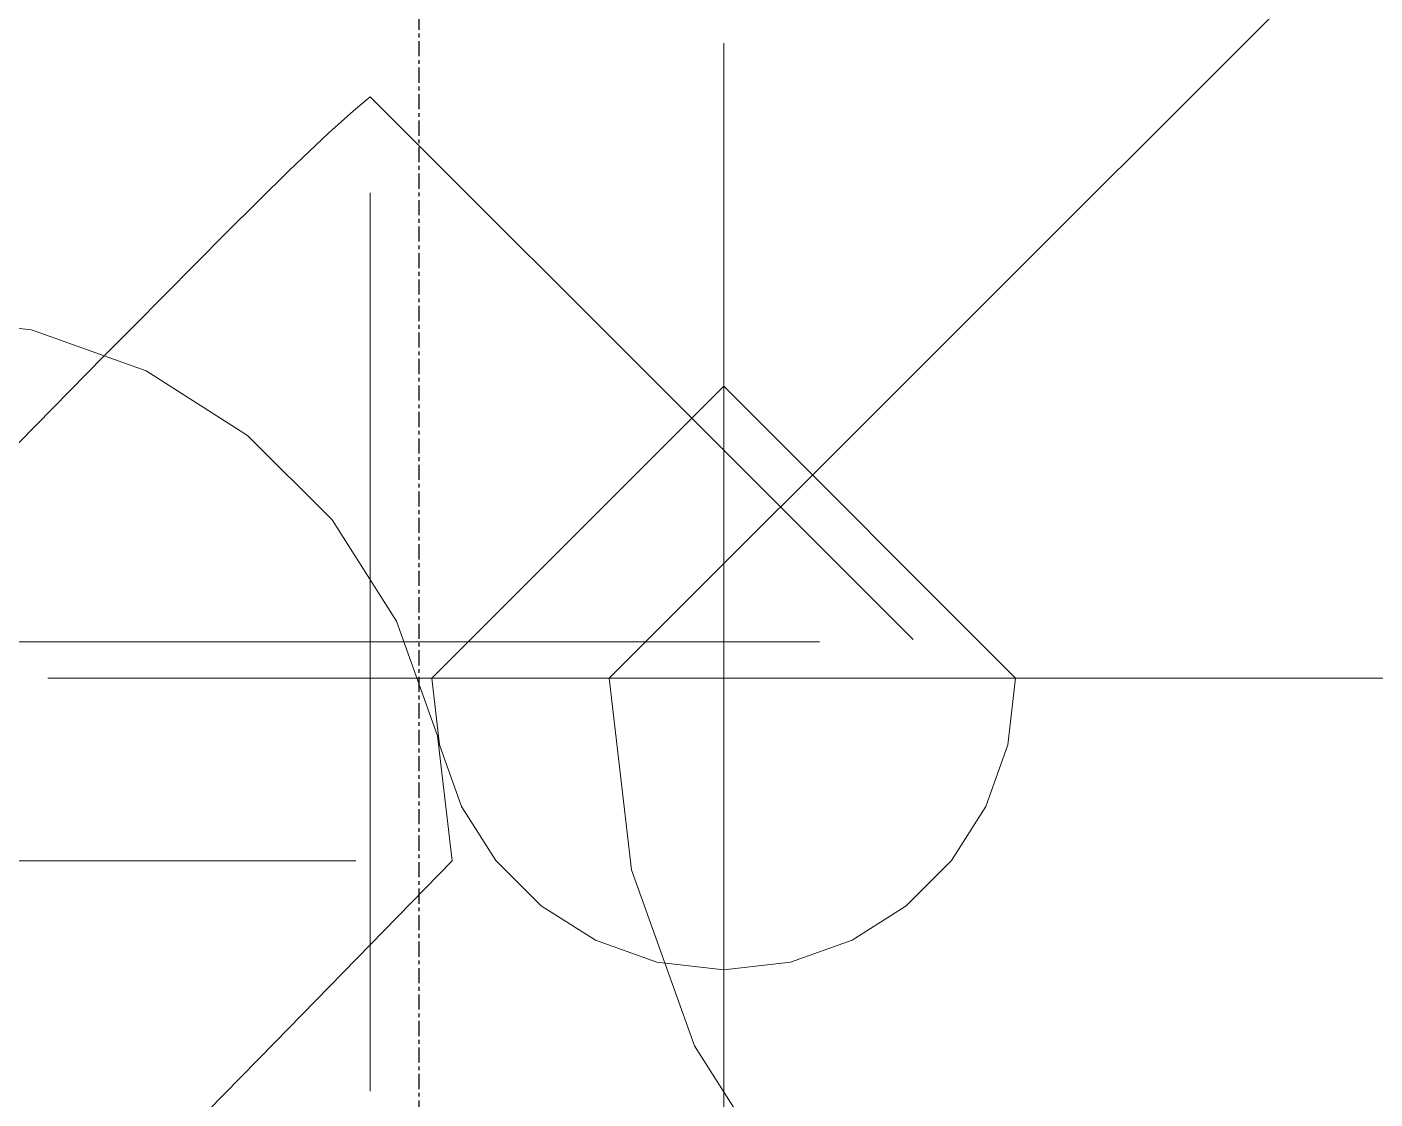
# Model space of a CAD drawing. Header units: inches. Extents: x 9391 to 11530, y 1186 to 2858.
# Drawn here: x 11016.89 to 11061.41, y 2625.32 to 2660.74 of the extents above; entities that cross this region are included whole.
import ezdxf

# ---------------------------------------------------------------- set-up
doc = ezdxf.new("R2010")
doc.units = ezdxf.units.IN
doc.header["$MEASUREMENT"] = 0
doc.linetypes.add('Grid Line 1_2_', pattern=[0.875, 0.5, -0.125, 0.125, -0.125])
for name, color, linetype, lineweight in [('A-DETL-GENF-1', 254, 'Continuous', 9), ('A-DETL-GENF-2', 253, 'Continuous', 9), ('A-DETL-GENF-3', 9, 'Continuous', 9), ('S-GRID-1', 1, 'Grid Line 1_2_', 30)]:
    doc.layers.add(name, color=color, linetype=linetype, lineweight=lineweight)

# ---------------------------------------------------------------- blocks, each defined once
blk = doc.blocks.new('daphne 26070 - daphne 26070-1542756-FLOOR PLAN - ROOF')
at = {"layer": 'A-DETL-GENF-1'}
for p, q in [((0, 14.701), (0, 13.834)), ((0, 14.386), (0, 13.362)), ((0, 13.834), (0, 14.071)), ((0, 13.598), (0, 14.071)), ((0, 13.047), (0, 13.834)), ((0, 13.834), (0, 13.441)), ((0, 12.81), (0, 13.598)), ((0, 13.598), (0, 13.441)), ((0, 12.782), (0, 13.598)), ((0, 13.441), (0, 12.338)), ((0, 13.441), (0, 12.889)), ((0, 13.362), (0, 12.81)), ((0, 12.81), (0, 13.047)), ((0, 12.18), (0, 13.047)), ((0, 13.047), (0, 12.782)), ((0, 12.889), (0, 12.574)), ((0, 12.416), (0, 12.81)), ((0, 12.574), (0, 11.865)), ((0, 12.101), (0, 12.495)), ((0, 12.495), (0, 11.629)), ((0, 11.471), (0, 12.416)), ((0, 12.338), (0, 12.18)), ((0, 11.865), (0, 12.18)), ((0, 12.18), (0, 12.023)), ((0, 12.023), (0, 12.18)), ((0, 12.18), (0, 12.101)), ((0, 10.683), (0, 11.707)), ((0, 11.707), (0, 11.471)), ((0, 11.629), (0, 11.392)), ((0, 11.392), (0, 11.077)), ((0, 11.077), (0, 10.999)), ((0, 10.999), (0, 10.053)), ((0, 10.526), (0, 10.683)), ((0, 10.211), (0, 10.526)), ((0, 10.132), (0, 10.211)), ((0, 9.581), (0, 10.132)), ((0, 10.053), (0, 9.344)), ((-4.238, 8.661), (-2.209, 9.387)), ((-2.209, 9.387), (0, 9.642)), ((0, 9.642), (2.209, 9.387)), ((0, 9.502), (0, 9.581)), ((0, 8.478), (0, 9.502)), ((2.209, 9.387), (4.238, 8.661)), ((0, 9.344), (0, 9.029)), ((0, 9.029), (0, 8.241)), ((-6.029, 7.522), (-4.238, 8.661)), ((0, 7.375), (0, 8.714)), ((0, 8.714), (0, 8.478)), ((4.238, 8.661), (6.029, 7.522)), ((0, 8.241), (0, 7.532)), ((-7.522, 6.029), (-6.029, 7.522)), ((0, 7.532), (0, 6.981)), ((0, 7.139), (0, 7.375)), ((0, 5.248), (0, 7.139)), ((6.029, 7.522), (7.522, 6.029)), ((0, 6.981), (0, 6.036)), ((0, 5.721), (0, 6.351)), ((0, 6.351), (0, 6.106)), ((-8.661, 4.238), (-7.522, 6.029)), ((0, 6.106), (0, 5.458)), ((0, 6.036), (0, 5.721)), ((7.522, 6.029), (8.661, 4.238)), ((0, 5.458), (0, 5.109)), ((0, 4.775), (0, 5.248)), ((0, 5.109), (0, 5.169)), ((0, 5.169), (0, 4.539)), ((0, 4.145), (0, 4.775)), ((0, 4.539), (0, 4.224)), ((-9.387, 2.209), (-8.661, 4.238)), ((0, 4.224), (0, 3.436)), ((0, 3.594), (0, 4.145)), ((8.661, 4.238), (9.387, 2.209)), ((0, 2.491), (0, 3.594)), ((0, 3.436), (0, 3.2)), ((0, 3.2), (0, 2.727)), ((0, 2.727), (0, 2.097)), ((0, 2.176), (0, 2.491)), ((-9.642, 0), (-9.387, 2.209)), ((0, 1.782), (0, 2.176)), ((0, 2.097), (0, 1.654)), ((0, 1.309), (0, 1.782)), ((9.387, 2.209), (9.642, 0)), ((0, 1.654), (0, 0.994)), ((0, 0.369), (0, 1.309)), ((0, 0.994), (0, 0.521)), ((0, 0.521), (0, 0.128)), ((-20.339, 0), (-19.165, 0)), ((-19.926, 0), (-20.241, 0)), ((-20.241, 0), (-18.981, 0)), ((-19.165, 0), (-19.926, 0)), ((-18.981, 0), (-18.035, 0)), ((-18.035, 0), (-18.508, 0)), ((-18.508, 0), (-17.957, 0)), ((-17.957, 0), (-17.248, 0)), ((-17.09, 0), (-17.72, 0)), ((-17.72, 0), (-16.775, 0)), ((-17.011, 0), (-17.405, 0)), ((-17.405, 0), (-16.617, 0)), ((-16.854, 0), (-17.326, 0)), ((-17.326, 0), (-16.933, 0)), ((-17.248, 0), (-15.987, 0)), ((-16.775, 0), (-17.248, 0)), ((-17.248, 0), (-17.011, 0)), ((-16.46, 0), (-17.09, 0)), ((-16.933, 0), (-15.987, 0)), ((-16.381, 0), (-16.854, 0)), ((-16.617, 0), (-16.224, 0)), ((-15.807, 0), (-16.46, 0)), ((-15.987, 0), (-16.381, 0)), ((-16.224, 0), (-15.672, 0)), ((-16.184, 0), (-16.224, 0)), ((-16.224, 0), (-16.22, 0)), ((-16.22, 0), (-16.156, 0)), ((-16.126, 0), (-16.184, 0)), ((-16.156, 0), (-16.041, 0)), ((-16.053, 0), (-16.126, 0)), ((-15.968, 0), (-16.053, 0)), ((-16.041, 0), (-15.886, 0)), ((-15.987, 0), (-15.807, 0)), ((-15.875, 0), (-15.968, 0)), ((-15.886, 0), (-15.7, 0)), ((-15.775, 0), (-15.875, 0)), ((-15.672, 0), (-15.775, 0)), ((-15.7, 0), (-15.494, 0)), ((-15.494, 0), (-15.278, 0)), ((-15.278, 0), (-15.2, 0)), ((-15.2, 0), (-14.175, 0)), ((-14.175, 0), (-13.782, 0)), ((-13.782, 0), (-13.073, 0)), ((-13.073, 0), (-12.679, 0)), ((-12.679, 0), (-12.994, 0)), ((-12.994, 0), (-12.127, 0)), ((-12.635, 0), (-12.758, 0)), ((-12.758, 0), (-11.97, 0)), ((-11.497, 0), (-12.635, 0)), ((-11.851, 0), (-12.6, 0)), ((-12.6, 0), (-12.127, 0)), ((-12.127, 0), (-12.442, 0)), ((-12.442, 0), (-11.851, 0)), ((-12.127, 0), (-10.788, 0)), ((-11.97, 0), (-11.261, 0)), ((-10.788, 0), (-11.497, 0)), ((-11.261, 0), (-10.436, 0)), ((-10.436, 0), (-9.922, 0)), ((-9.922, 0), (-8.504, 0)), ((-8.504, 0), (-8.346, 0)), ((-8.346, 0), (-7.558, 0)), ((-7.558, 0), (-6.928, 0)), ((-6.928, 0), (-6.643, 0)), ((-6.643, 0), (-6.062, 0)), ((-6.062, 0), (-6.219, 0)), ((-6.219, 0), (-5.668, 0)), ((-5.668, 0), (-5.983, 0)), ((-5.983, 0), (-5.353, 0)), ((-4.486, 0), (-5.747, 0)), ((-5.353, 0), (-4.722, 0)), ((-4.722, 0), (-4.329, 0)), ((-2.938, 0), (-4.486, 0)), ((-4.329, 0), (-3.541, 0)), ((-3.541, 0), (-1.285, 0)), ((-1.436, 0), (-2.938, 0)), ((-0.372, 0), (-1.436, 0)), ((-1.285, 0), (-0.565, 0)), ((-0.565, 0), (-0.075, 0)), ((-0.372, 0), (-0.311, 0)), ((0.319, 0), (-0.311, 0)), ((-0.075, 0), (0.24, 0)), ((0, 0.345), (0, 0.369)), ((0, 0.345), (0, 0.364)), ((0, -0.345), (0, 0.364)), ((0, 0.128), (0, -0.345)), ((0.24, 0), (0.319, 0)), ((0.319, 0), (2.348, 0)), ((0.359, 0), (0.319, 0)), ((0.682, 0), (0.359, 0)), ((1.525, 0), (0.682, 0)), ((3.276, 0), (1.525, 0)), ((2.348, 0), (3.914, 0)), ((4.202, 0), (3.276, 0)), ((3.628, 0), (3.391, 0)), ((3.391, 0), (3.628, 0)), ((3.914, 0), (3.628, 0)), ((3.628, 0), (4.494, 0)), ((5.439, 0), (4.202, 0)), ((4.494, 0), (4.652, 0)), ((4.652, 0), (4.967, 0)), ((4.967, 0), (5.439, 0)), ((5.439, 0), (6.133, 0)), ((6.385, 0), (5.439, 0)), ((6.133, 0), (5.597, 0)), ((5.597, 0), (6.07, 0)), ((6.07, 0), (6.542, 0)), ((7.724, 0), (6.385, 0)), ((6.542, 0), (6.936, 0)), ((6.936, 0), (7.803, 0)), ((7.881, 0), (7.409, 0)), ((7.409, 0), (7.488, 0)), ((7.488, 0), (8.197, 0)), ((9.323, 0), (7.724, 0)), ((7.803, 0), (7.881, 0)), ((8.669, 0), (8.039, 0)), ((8.039, 0), (10.639, 0)), ((8.197, 0), (8.827, 0)), ((9.299, 0), (8.669, 0)), ((8.827, 0), (9.299, 0)), ((9.299, 0), (10.464, 0)), ((9.851, 0), (9.299, 0)), ((9.457, 0), (9.323, 0)), ((10.245, 0), (9.457, 0)), ((10.166, 0), (9.851, 0)), ((10.464, 0), (10.166, 0)), ((10.717, 0), (10.245, 0)), ((10.639, 0), (10.954, 0)), ((10.954, 0), (10.639, 0)), ((10.639, 0), (11.19, 0)), ((11.19, 0), (10.717, 0)), ((11.19, 0), (11.82, 0)), ((11.741, 0), (11.19, 0)), ((11.82, 0), (11.348, 0)), ((11.348, 0), (11.584, 0)), ((11.584, 0), (12.194, 0)), ((12.057, 0), (11.741, 0)), ((12.748, 0), (11.899, 0)), ((11.899, 0), (12.057, 0)), ((12.194, 0), (12.317, 0)), ((12.317, 0), (12.687, 0)), ((12.844, 0), (12.45, 0)), ((12.45, 0), (13.299, 0)), ((12.687, 0), (12.608, 0)), ((12.608, 0), (12.844, 0)), ((13.081, 0), (12.748, 0)), ((13.947, 0), (13.081, 0)), ((13.299, 0), (14.105, 0)), ((14.026, 0), (13.947, 0)), ((13.947, 0), (15.286, 0)), ((14.42, 0), (13.947, 0)), ((14.814, 0), (14.026, 0)), ((14.105, 0), (14.499, 0)), ((15.423, 0), (14.42, 0)), ((14.499, 0), (14.883, 0)), ((14.883, 0), (14.499, 0)), ((14.499, 0), (14.814, 0)), ((14.814, 0), (15.129, 0)), ((15.523, 0), (14.814, 0)), ((15.129, 0), (15.523, 0)), ((15.523, 0), (15.208, 0)), ((15.208, 0), (15.676, 0)), ((15.286, 0), (15.995, 0)), ((15.444, 0), (15.286, 0)), ((15.286, 0), (15.444, 0)), ((16.704, 0), (15.423, 0)), ((16.153, 0), (15.444, 0)), ((15.444, 0), (15.995, 0)), ((15.676, 0), (15.523, 0)), ((15.995, 0), (16.153, 0)), ((15.995, 0), (16.522, 0)), ((16.522, 0), (16.704, 0)), ((17.334, 0), (16.547, 0)), ((16.547, 0), (18.28, 0)), ((16.704, 0), (17.334, 0)), ((17.019, 0), (16.704, 0)), ((17.65, 0), (17.019, 0)), ((17.728, 0), (17.207, 0)), ((17.207, 0), (17.256, 0)), ((17.256, 0), (18.437, 0)), ((17.334, 0), (17.728, 0)), ((18.516, 0), (17.334, 0)), ((18.122, 0), (17.571, 0)), ((17.571, 0), (17.65, 0)), ((18.212, 0), (17.807, 0)), ((17.807, 0), (17.965, 0)), ((17.965, 0), (18.516, 0)), ((18.595, 0), (18.043, 0)), ((18.043, 0), (18.212, 0)), ((18.595, 0), (18.122, 0)), ((18.122, 0), (18.674, 0)), ((18.752, 0), (18.122, 0)), ((18.28, 0), (18.595, 0)), ((19.146, 0), (18.28, 0)), ((18.28, 0), (18.91, 0)), ((18.437, 0), (18.595, 0)), ((18.674, 0), (18.831, 0)), ((19.698, 0), (18.752, 0)), ((18.752, 0), (19.146, 0)), ((18.91, 0), (18.752, 0)), ((18.831, 0), (19.619, 0)), ((19.619, 0), (19.934, 0)), ((19.934, 0), (19.698, 0)), ((-20.588, 0), (-21.186, 0)), ((-21.186, 0), (-20.95, 0)), ((-20.399, 0), (-21.029, 0)), ((-21.029, 0), (-20.339, 0)), ((-20.95, 0), (-20.399, 0)), ((-19.453, 0), (-20.588, 0)), ((-19.69, 0), (-20.556, 0)), ((-20.556, 0), (-19.217, 0)), ((-18.351, 0), (-19.69, 0)), ((-19.217, 0), (-19.453, 0)), ((-17.563, 0), (-18.351, 0)), ((-17.484, 0), (-17.799, 0)), ((-17.799, 0), (-17.563, 0)), ((-17.405, 0), (-17.484, 0)), ((-16.066, 0), (-17.405, 0)), ((-15.751, 0), (-16.066, 0)), ((-14.505, 0), (-15.751, 0)), ((-13.073, 0), (-14.505, 0)), ((-12.521, 0), (-13.073, 0)), ((-11.418, 0), (-12.521, 0)), ((-10.394, 0), (-11.418, 0)), ((-9.291, 0), (-10.394, 0)), ((-9.642, 0), (0, -9.642)), ((-9.213, 0), (-9.291, 0)), ((-5.747, 0), (-9.213, 0)), ((9.642, 0), (0, -9.642)), ((0, -0.345), (0, -0.66)), ((0, -0.498), (0, -0.345)), ((0, -1.445), (0, -0.498)), ((0, -0.66), (0, -1.999)), ((0, -4.014), (0, -1.445)), ((0, -1.999), (0, -2.551)), ((0, -2.551), (0, -3.732)), ((0, -3.732), (0, -3.575)), ((0, -3.575), (0, -4.126)), ((0, -4.756), (0, -4.014)), ((0, -4.126), (0, -4.835)), ((0, -5.702), (0, -4.756)), ((0, -4.835), (0, -5.699)), ((0, -5.699), (0, -6.664)), ((0, -6.253), (0, -5.702)), ((0, -6.726), (0, -6.253)), ((0, -7.052), (0, -6.411)), ((0, -6.411), (0, -7.907)), ((0, -8.065), (0, -6.568)), ((0, -6.568), (0, -6.726)), ((0, -6.664), (0, -7.277)), ((0, -7.277), (0, -7.052)), ((0, -7.907), (0, -8.38)), ((0, -9.483), (0, -8.065)), ((0, -8.38), (0, -8.538)), ((0, -8.538), (0, -9.089)), ((0, -9.089), (0, -10.034)), ((0, -10.397), (0, -9.483)), ((0, -10.034), (0, -9.956)), ((0, -9.956), (0, -10.665)), ((0, -10.98), (0, -10.397)), ((0, -10.665), (0, -10.901)), ((0, -10.901), (0, -11.374)), ((0, -11.295), (0, -10.98)), ((0, -12.87), (0, -11.295)), ((0, -11.374), (0, -12.24)), ((0, -12.24), (0, -12.398)), ((0, -12.398), (0, -12.634)), ((0, -12.634), (0, -13.028)), ((0, -13.343), (0, -12.87)), ((0, -13.028), (0, -13.816)), ((0, -13.737), (0, -13.343)), ((0, -13.973), (0, -13.579)), ((0, -13.579), (0, -13.737)), ((0, -14.209), (0, -13.658)), ((0, -13.658), (0, -13.737)), ((0, -13.973), (0, -13.658)), ((0, -13.658), (0, -13.973)), ((0, -13.737), (0, -14.052)), ((0, -13.737), (0, -13.973)), ((0, -13.816), (0, -13.737)), ((0, -13.816), (0, -14.209)), ((0, -14.918), (0, -13.816)), ((0, -14.525), (0, -13.973)), ((0, -13.973), (0, -14.367)), ((0, -14.367), (0, -13.973)), ((0, -13.973), (0, -14.372)), ((0, -14.052), (0, -14.525)), ((0, -14.372), (0, -14.84)), ((0, -15.312), (0, -14.761)), ((0, -14.761), (0, -14.918)), ((0, -14.84), (0, -15.312)), ((0, -15.312), (0, -17.045)), ((0, -16.809), (0, -15.312)), ((0, -17.045), (0, -16.809)), ((0, -16.809), (0, -17.045)), ((0, -17.092), (0, -16.809)), ((0, -17.045), (0, -18.148)), ((0, -17.676), (0, -17.092)), ((0, -18.069), (0, -17.676)), ((0, -17.676), (0, -17.991)), ((0, -18.227), (0, -17.676)), ((0, -17.991), (0, -17.846)), ((0, -17.846), (0, -18.385)), ((0, -18.148), (0, -18.069)), ((0, -18.148), (0, -18.069)), ((0, -18.069), (0, -19.093)), ((0, -18.7), (0, -18.148)), ((0, -18.936), (0, -18.148)), ((0, -18.148), (0, -18.227)), ((0, -18.857), (0, -18.227)), ((0, -18.227), (0, -19.093)), ((0, -18.969), (0, -18.227)), ((0, -18.227), (0, -18.542)), ((0, -19.251), (0, -18.227)), ((0, -18.227), (0, -18.621)), ((0, -18.385), (0, -18.857)), ((0, -18.542), (0, -19.093)), ((0, -18.621), (0, -19.409)), ((0, -18.857), (0, -18.7)), ((0, -20.196), (0, -18.778)), ((0, -18.778), (0, -19.645)), ((0, -19.881), (0, -18.857)), ((0, -19.446), (0, -18.936)), ((0, -19.409), (0, -18.969)), ((0, -19.093), (0, -19.524)), ((0, -19.093), (0, -20.267)), ((0, -19.093), (0, -19.33)), ((0, -19.33), (0, -19.251)), ((0, -19.524), (0, -19.33)), ((0, -19.33), (0, -20.196)), ((0, -19.881), (0, -19.347)), ((0, -19.347), (0, -19.724)), ((0, -19.724), (0, -19.409)), ((0, -19.409), (0, -19.446)), ((0, -19.645), (0, -19.881)), ((0, -20.231), (0, -19.881)), ((0, -20.511), (0, -20.039)), ((0, -20.039), (0, -20.905)), ((0, -20.973), (0, -20.231)), ((0, -20.267), (0, -20.511)), ((0, -20.905), (0, -20.973))]:
    blk.add_line(p, q, dxfattribs=at)
blk = doc.blocks.new('switchgrass 26764 - switchgrass 26764-1542757-FLOOR PLAN - ROOF')
at = {"layer": 'A-DETL-GENF-1'}
for p, q in [((0, 18.013), (4.127, 17.537)), ((4.127, 17.537), (7.918, 16.181)), ((7.918, 16.181), (11.263, 14.053)), ((11.263, 14.053), (14.053, 11.263)), ((14.053, 11.263), (16.181, 7.918)), ((16.181, 7.918), (17.537, 4.127)), ((17.537, 4.127), (18.013, 0)), ((4.883, 0), (3.547, 0)), ((3.692, 0), (5.574, 0)), ((3.907, 0), (4.006, 0)), ((4.524, 0), (3.937, 0)), ((4.006, 0), (4.083, 0)), ((4.083, 0), (4.126, 0)), ((4.126, 0), (4.345, 0)), ((4.309, 0), (4.282, 0)), ((4.282, 0), (4.335, 0)), ((4.737, 0), (4.309, 0)), ((4.335, 0), (4.886, 0)), ((4.345, 0), (4.936, 0)), ((5.517, 0), (4.524, 0)), ((5.51, 0), (4.737, 0)), ((4.995, 0), (4.883, 0)), ((4.886, 0), (4.995, 0)), ((4.936, 0), (5.803, 0)), ((7.89, 0), (5.429, 0)), ((5.429, 0), (6.539, 0)), ((5.574, 0), (5.51, 0)), ((7.014, 0), (5.517, 0)), ((5.803, 0), (6.846, 0)), ((6.442, 0), (6.153, 0)), ((6.153, 0), (7.532, 0)), ((7.021, 0), (6.442, 0)), ((6.539, 0), (7.573, 0)), ((6.846, 0), (7.969, 0)), ((10.28, 0), (7.014, 0)), ((7.136, 0), (7.021, 0)), ((7.461, 0), (7.136, 0)), ((7.807, 0), (7.228, 0)), ((7.228, 0), (7.535, 0)), ((8.759, 0), (7.456, 0)), ((7.456, 0), (11.943, 0)), ((7.967, 0), (7.461, 0)), ((7.532, 0), (9.787, 0)), ((7.535, 0), (8.377, 0)), ((7.573, 0), (8.568, 0)), ((9.627, 0), (7.807, 0)), ((8.759, 0), (7.89, 0)), ((8.625, 0), (7.967, 0)), ((7.969, 0), (9.073, 0)), ((8.571, 0), (8.179, 0)), ((8.179, 0), (9.048, 0)), ((8.374, 0), (8.37, 0)), ((8.37, 0), (8.667, 0)), ((8.547, 0), (8.374, 0)), ((8.377, 0), (10.254, 0)), ((8.821, 0), (8.547, 0)), ((8.568, 0), (9.561, 0)), ((9.065, 0), (8.571, 0)), ((10.28, 0), (8.625, 0)), ((8.667, 0), (9.171, 0)), ((10.93, 0), (8.759, 0)), ((8.805, 0), (8.759, 0)), ((8.857, 0), (8.805, 0)), ((9.158, 0), (8.821, 0)), ((8.912, 0), (8.857, 0)), ((9.559, 0), (8.903, 0)), ((8.903, 0), (9.627, 0)), ((8.964, 0), (8.912, 0)), ((9.007, 0), (8.964, 0)), ((9.037, 0), (9.007, 0)), ((9.048, 0), (9.037, 0)), ((10.197, 0), (9.065, 0)), ((9.073, 0), (10.061, 0)), ((9.516, 0), (9.158, 0)), ((9.171, 0), (10.978, 0)), ((11.075, 0), (9.338, 0)), ((9.338, 0), (9.366, 0)), ((9.366, 0), (10.422, 0)), ((9.856, 0), (9.516, 0)), ((10.121, 0), (9.559, 0)), ((9.561, 0), (10.586, 0)), ((12.957, 0), (9.772, 0)), ((9.772, 0), (9.832, 0)), ((9.787, 0), (10.793, 0)), ((9.832, 0), (11.109, 0)), ((10.139, 0), (9.856, 0)), ((10.061, 0), (10.351, 0)), ((10.617, 0), (10.121, 0)), ((10.323, 0), (10.139, 0)), ((11.254, 0), (10.197, 0)), ((10.254, 0), (10.583, 0)), ((11.22, 0), (10.28, 0)), ((10.493, 0), (10.28, 0)), ((10.681, 0), (10.323, 0)), ((10.351, 0), (10.604, 0)), ((10.422, 0), (10.681, 0)), ((10.583, 0), (10.493, 0)), ((10.586, 0), (11.68, 0)), ((10.604, 0), (11.257, 0)), ((11.53, 0), (10.617, 0)), ((10.785, 0), (10.641, 0)), ((10.641, 0), (11.262, 0)), ((11.402, 0), (10.785, 0)), ((10.793, 0), (11.806, 0)), ((10.981, 0), (10.93, 0)), ((10.978, 0), (11.364, 0)), ((11.33, 0), (10.981, 0)), ((13.391, 0), (11.075, 0)), ((12.665, 0), (11.079, 0)), ((11.079, 0), (12.957, 0)), ((11.109, 0), (11.364, 0)), ((11.364, 0), (11.22, 0)), ((11.654, 0), (11.254, 0)), ((11.257, 0), (12.146, 0)), ((11.262, 0), (11.811, 0)), ((11.364, 0), (11.33, 0)), ((12.047, 0), (11.402, 0)), ((12.002, 0), (11.53, 0)), ((11.683, 0), (11.654, 0)), ((11.68, 0), (12.879, 0)), ((11.724, 0), (11.683, 0)), ((11.773, 0), (11.724, 0)), ((11.824, 0), (11.773, 0)), ((11.806, 0), (12.891, 0)), ((11.811, 0), (12.286, 0)), ((11.873, 0), (11.824, 0)), ((11.914, 0), (11.873, 0)), ((11.943, 0), (11.914, 0)), ((13.681, 0), (11.943, 0)), ((11.943, 0), (12.665, 0)), ((12.523, 0), (12.002, 0)), ((13.91, 0), (12.047, 0)), ((12.146, 0), (13.989, 0)), ((18.013, 0), (12.159, -6.005)), ((12.286, 0), (12.683, 0)), ((12.545, 0), (12.523, 0)), ((12.874, 0), (12.545, 0)), ((12.683, 0), (13.001, 0)), ((12.879, 0), (12.874, 0)), ((12.891, 0), (14.115, 0)), ((13.001, 0), (13.238, 0)), ((13.238, 0), (13.391, 0)), ((13.75, 0), (13.681, 0)), ((13.83, 0), (13.75, 0)), ((13.912, 0), (13.83, 0)), ((14.423, 0), (13.91, 0)), ((13.99, 0), (13.912, 0)), ((13.989, 0), (14.619, 0)), ((14.054, 0), (13.99, 0)), ((14.099, 0), (14.054, 0)), ((14.115, 0), (14.099, 0)), ((14.839, 0), (14.423, 0)), ((14.619, 0), (14.839, 0)), ((12.159, -6.005), (7.82, -10.426))]:
    blk.add_line(p, q, dxfattribs=at)
blk = doc.blocks.new('meyer lilac 26082 - meyer lilac 26082-V97-FLOOR PLAN - ROOF')
at = {"layer": 'A-DETL-GENF-1'}
for p, q in [((21.557, 17.277), (24.821, 12.146)), ((24.821, 12.146), (26.902, 6.331)), ((26.902, 6.331), (27.632, 0)), ((2.084, 0), (8.214, 0)), ((8.214, 0), (15.995, 0)), ((15.995, 0), (24.248, 0)), ((24.248, 0), (25.806, 0)), ((25.806, 0), (27.312, 0)), ((27.312, 0), (28.715, 0)), ((31.557, 0), (28.492, 0)), ((28.715, 0), (29.963, 0)), ((29.963, 0), (31.005, 0)), ((31.005, 0), (31.79, 0)), ((35.566, 0), (31.557, 0)), ((31.79, 0), (32.265, 0)), ((32.265, 0), (32.554, 0)), ((32.554, 0), (32.819, 0)), ((32.819, 0), (33.063, 0)), ((33.063, 0), (33.29, 0)), ((33.29, 0), (33.505, 0)), ((33.505, 0), (33.712, 0)), ((33.712, 0), (33.915, 0)), ((33.915, 0), (38.395, 0)), ((43.818, 0), (35.566, 0)), ((38.395, 0), (41.932, 0)), ((46.176, 0), (41.696, 0)), ((41.696, 0), (43.818, 0)), ((41.932, 0), (46.176, 0)), ((-3.339, 0), (3.97, 0)), ((27.632, 0), (0, -27.632)), ((7.979, 0), (3.97, 0)), ((12.93, 0), (7.979, 0)), ((25.191, 0), (12.93, 0)), ((28.492, 0), (25.191, 0))]:
    blk.add_line(p, q, dxfattribs=at)
blk = doc.blocks.new('switchgrass 26764 - switchgrass 26764-V98-FLOOR PLAN - ROOF')
at = {"layer": 'A-DETL-GENF-1'}
for p, q in [((0, 14.405), (0, 14.839)), ((0, 14.839), (0, 14.458)), ((0, 14.458), (0, 13.454)), ((0, 13.828), (0, 14.405)), ((0, 10.265), (0, 14.289)), ((0, 14.289), (0, 13.936)), ((0, 13.936), (0, 13.61)), ((0, 13.378), (0, 13.828)), ((0, 13.61), (0, 13.295)), ((0, 13.454), (0, 12.037)), ((0, 12.844), (0, 13.378)), ((0, 13.295), (0, 12.976)), ((0, 12.976), (0, 11.829)), ((0, 12.667), (0, 12.957)), ((0, 12.957), (0, 12.8)), ((0, 12.246), (0, 12.844)), ((0, 12.8), (0, 12.372)), ((0, 10.496), (0, 12.667)), ((0, 12.372), (0, 11.733)), ((0, 11.501), (0, 12.351)), ((0, 12.351), (0, 12.043)), ((0, 11.603), (0, 12.246)), ((0, 12.043), (0, 11.232)), ((0, 12.037), (0, 10.417)), ((0, 11.829), (0, 11.54)), ((0, 11.654), (0, 11.799)), ((0, 11.799), (0, 10.933)), ((0, 11.733), (0, 10.947)), ((0, 9.048), (0, 11.654)), ((0, 10.348), (0, 11.631)), ((0, 11.631), (0, 11.52)), ((0, 10.933), (0, 11.603)), ((0, 11.54), (0, 10.978)), ((0, 11.52), (0, 11.214)), ((0, 10.527), (0, 11.501)), ((0, 11.232), (0, 10.088)), ((0, 11.214), (0, 10.758)), ((0, 10.978), (0, 10.483)), ((0, 10.947), (0, 10.076)), ((0, 10.758), (0, 10.197)), ((0, 9.507), (0, 10.527)), ((0, 7.456), (0, 10.496)), ((0, 10.483), (0, 8.324)), ((0, 10.417), (0, 8.805)), ((0, 9.308), (0, 10.348)), ((0, 9.868), (0, 10.265)), ((0, 10.206), (0, 10.221)), ((0, 10.221), (0, 10.153)), ((0, 8.491), (0, 10.206)), ((0, 10.197), (0, 9.575)), ((0, 10.153), (0, 9.631)), ((0, 10.088), (0, 8.78)), ((0, 10.076), (0, 9.181)), ((0, 9.488), (0, 9.868)), ((0, 9.631), (0, 9.193)), ((0, 9.575), (0, 8.936)), ((0, 8.519), (0, 9.507)), ((0, 8.414), (0, 9.488)), ((0, 8.493), (0, 9.308)), ((0, 9.193), (0, 9.145)), ((0, 9.181), (0, 8.324)), ((0, 9.145), (0, 8.98)), ((0, 8.324), (0, 9.048)), ((0, 8.98), (0, 8.084)), ((0, 8.936), (0, 8.324)), ((0, 8.805), (0, 7.41)), ((0, 8.78), (0, 7.479)), ((0, 7.639), (0, 8.519)), ((0, 7.888), (0, 8.493)), ((0, 7.298), (0, 8.491)), ((0, 8.185), (0, 8.469)), ((0, 8.469), (0, 8.464)), ((0, 8.464), (0, 6.519)), ((0, 8.324), (0, 8.414)), ((0, 8.324), (0, 7.166)), ((0, 5.443), (0, 8.185)), ((0, 8.084), (0, 7.456)), ((0, 7.476), (0, 7.888)), ((0, 6.947), (0, 7.639)), ((0, 4.415), (0, 7.6)), ((0, 7.6), (0, 7.525)), ((0, 7.525), (0, 7.312)), ((0, 7.479), (0, 6.354)), ((0, 7.166), (0, 7.476)), ((0, 7.41), (0, 6.442)), ((0, 7.312), (0, 6.981)), ((0, 6.531), (0, 7.298)), ((0, 6.981), (0, 6.55)), ((0, 6.519), (0, 6.947)), ((0, 6.55), (0, 6.038)), ((0, 6.098), (0, 6.531)), ((0, 6.442), (0, 4.415)), ((0, 6.354), (0, 5.574)), ((0, 5.858), (0, 6.098)), ((0, 6.038), (0, 5.465)), ((0, 5.764), (0, 5.863)), ((0, 5.863), (0, 5.858)), ((0, 5.639), (0, 5.764)), ((0, 5.217), (0, 5.639)), ((0, 5.574), (0, 4.37)), ((0, 5.465), (0, 4.85)), ((0, 5.284), (0, 5.443)), ((0, 4.831), (0, 5.284)), ((0, 5.093), (0, 5.217)), ((0, 4.995), (0, 5.093)), ((0, 5.002), (0, 5.012)), ((0, 5.012), (0, 5)), ((0, 4.97), (0, 5.002)), ((0, 5), (0, 4.995)), ((0, 4.907), (0, 4.97)), ((0, 4.85), (0, 4.831)), ((0, 4.37), (0, 3.547)), ((0, 3.547), (0, 2.873)), ((0, 2.873), (0, 2.332)), ((0, 2.332), (0, 1.901)), ((0, 1.901), (0, 1.086)), ((0, 1.086), (0, 0.615)), ((0, 0.654), (0, 0.666)), ((0, 0.666), (0, 0.666)), ((0, 0.666), (0, 0.651)), ((0, 0.631), (0, 0.654)), ((0, 0.651), (0, 0.362)), ((0, 0.598), (0, 0.631)), ((0, 0.615), (0, 0.354)), ((0, 0.556), (0, 0.598)), ((0, 0.507), (0, 0.556)), ((0, 0.354), (0, 0.507)), ((-11.501, 0), (-12.351, 0)), ((-12.351, 0), (-12.043, 0)), ((-12.043, 0), (-11.232, 0)), ((-10.527, 0), (-11.501, 0)), ((-11.232, 0), (-10.088, 0)), ((-9.507, 0), (-10.527, 0)), ((-10.088, 0), (-8.78, 0)), ((-8.519, 0), (-9.507, 0)), ((-8.78, 0), (-7.479, 0)), ((-7.639, 0), (-8.519, 0)), ((-8.464, 0), (-6.519, 0)), ((-6.947, 0), (-7.639, 0)), ((-7.479, 0), (-6.354, 0)), ((-6.519, 0), (-6.947, 0)), ((-6.354, 0), (-5.574, 0)), ((-5.574, 0), (-4.37, 0)), ((-4.37, 0), (-3.547, 0)), ((-3.547, 0), (-2.873, 0)), ((-0.654, 0), (-0.666, 0)), ((-0.666, 0), (-0.666, 0)), ((-0.666, 0), (-0.651, 0)), ((-0.631, 0), (-0.654, 0)), ((-0.651, 0), (-0.362, 0)), ((-0.598, 0), (-0.631, 0)), ((-0.556, 0), (-0.598, 0)), ((-0.507, 0), (-0.556, 0)), ((-0.354, 0), (-0.507, 0)), ((1.375, 0), (-0.362, 0)), ((0, -1.375), (0, 0.362)), ((-14.405, 0), (-14.839, 0)), ((-14.839, 0), (-14.458, 0)), ((-14.458, 0), (-13.454, 0)), ((-13.828, 0), (-14.405, 0)), ((-10.265, 0), (-14.289, 0)), ((-14.289, 0), (-13.936, 0)), ((-13.936, 0), (-13.61, 0)), ((-13.378, 0), (-13.828, 0)), ((-13.61, 0), (-13.295, 0)), ((-13.454, 0), (-12.037, 0)), ((-12.844, 0), (-13.378, 0)), ((-13.295, 0), (-12.976, 0)), ((-12.976, 0), (-11.829, 0)), ((-12.667, 0), (-12.957, 0)), ((-12.957, 0), (-12.8, 0)), ((-12.246, 0), (-12.844, 0)), ((-12.8, 0), (-12.372, 0)), ((-10.496, 0), (-12.667, 0)), ((-12.372, 0), (-11.733, 0)), ((-11.603, 0), (-12.246, 0)), ((-12.037, 0), (-10.417, 0)), ((-11.829, 0), (-11.54, 0)), ((-11.654, 0), (-11.799, 0)), ((-11.799, 0), (-10.933, 0)), ((-11.733, 0), (-10.947, 0)), ((-9.048, 0), (-11.654, 0)), ((-10.348, 0), (-11.631, 0)), ((-11.631, 0), (-11.52, 0)), ((-10.933, 0), (-11.603, 0)), ((-11.54, 0), (-10.978, 0)), ((-11.52, 0), (-11.214, 0)), ((-11.214, 0), (-10.758, 0)), ((-10.978, 0), (-10.483, 0)), ((-10.947, 0), (-10.076, 0)), ((-10.758, 0), (-10.197, 0)), ((-7.456, 0), (-10.496, 0)), ((-10.483, 0), (-8.324, 0)), ((-10.417, 0), (-8.805, 0)), ((-9.308, 0), (-10.348, 0)), ((-9.868, 0), (-10.265, 0)), ((-10.206, 0), (-10.221, 0)), ((-10.221, 0), (-10.153, 0)), ((-8.491, 0), (-10.206, 0)), ((-10.197, 0), (-9.575, 0)), ((-10.153, 0), (-9.631, 0)), ((-10.076, 0), (-9.181, 0)), ((-9.488, 0), (-9.868, 0)), ((-9.631, 0), (-9.193, 0)), ((-9.575, 0), (-8.936, 0)), ((-8.414, 0), (-9.488, 0)), ((-8.493, 0), (-9.308, 0)), ((-9.193, 0), (-9.145, 0)), ((-9.181, 0), (-8.324, 0)), ((-9.145, 0), (-8.98, 0)), ((-8.324, 0), (-9.048, 0)), ((-8.98, 0), (-8.084, 0)), ((-8.936, 0), (-8.324, 0)), ((-8.805, 0), (-7.41, 0)), ((-7.888, 0), (-8.493, 0)), ((-7.298, 0), (-8.491, 0)), ((-8.185, 0), (-8.469, 0)), ((-8.469, 0), (-8.464, 0)), ((-8.324, 0), (-8.414, 0)), ((-8.324, 0), (-7.166, 0)), ((-5.443, 0), (-8.185, 0)), ((-8.084, 0), (-7.456, 0)), ((-7.476, 0), (-7.888, 0)), ((-4.415, 0), (-7.6, 0)), ((-7.6, 0), (-7.525, 0)), ((-7.525, 0), (-7.312, 0)), ((-7.166, 0), (-7.476, 0)), ((-7.41, 0), (-6.442, 0)), ((-7.312, 0), (-6.981, 0)), ((-6.531, 0), (-7.298, 0)), ((-6.981, 0), (-6.55, 0)), ((-6.55, 0), (-6.038, 0)), ((-6.098, 0), (-6.531, 0)), ((-6.442, 0), (-4.415, 0)), ((-5.858, 0), (-6.098, 0)), ((-6.038, 0), (-5.465, 0)), ((-5.764, 0), (-5.863, 0)), ((-5.863, 0), (-5.858, 0)), ((-5.639, 0), (-5.764, 0)), ((-5.217, 0), (-5.639, 0)), ((-5.465, 0), (-4.85, 0)), ((-5.284, 0), (-5.443, 0)), ((-4.831, 0), (-5.284, 0)), ((-5.093, 0), (-5.217, 0)), ((-4.995, 0), (-5.093, 0)), ((-5.002, 0), (-5.012, 0)), ((-5.012, 0), (-5, 0)), ((-4.97, 0), (-5.002, 0)), ((-5, 0), (-4.995, 0)), ((-4.907, 0), (-4.97, 0)), ((-4.85, 0), (-4.831, 0)), ((-1.119, 0), (-2.977, 0)), ((-2.873, 0), (-2.332, 0)), ((-2.332, 0), (-1.901, 0)), ((-1.901, 0), (-1.086, 0)), ((-1.086, 0), (-0.615, 0)), ((-0.615, 0), (-0.354, 0)), ((1.375, 0), (1.427, 0)), ((1.427, 0), (1.494, 0)), ((1.494, 0), (1.57, 0)), ((1.57, 0), (1.648, 0)), ((1.648, 0), (1.718, 0)), ((1.718, 0), (1.775, 0)), ((1.775, 0), (1.81, 0)), ((1.81, 0), (3.113, 0)), ((3.113, 0), (3.692, 0)), ((3.547, 0), (3.257, 0)), ((3.257, 0), (3.547, 0)), ((4.883, 0), (3.547, 0)), ((3.547, 0), (3.606, 0)), ((3.606, 0), (3.694, 0)), ((3.641, 0), (3.615, 0)), ((3.937, 0), (3.641, 0)), ((3.692, 0), (5.574, 0)), ((3.694, 0), (3.799, 0)), ((3.799, 0), (3.907, 0)), ((3.907, 0), (4.006, 0)), ((4.524, 0), (3.937, 0)), ((4.006, 0), (4.083, 0)), ((4.083, 0), (4.126, 0)), ((4.126, 0), (4.345, 0)), ((4.309, 0), (4.282, 0)), ((4.282, 0), (4.335, 0)), ((4.737, 0), (4.309, 0)), ((4.335, 0), (4.886, 0)), ((4.345, 0), (4.936, 0)), ((5.517, 0), (4.524, 0)), ((5.51, 0), (4.737, 0)), ((4.995, 0), (4.883, 0)), ((4.886, 0), (4.995, 0)), ((4.936, 0), (5.803, 0)), ((7.89, 0), (5.429, 0)), ((5.429, 0), (6.539, 0)), ((5.574, 0), (5.51, 0)), ((7.014, 0), (5.517, 0)), ((5.803, 0), (6.846, 0)), ((6.442, 0), (6.153, 0)), ((6.153, 0), (7.532, 0)), ((7.021, 0), (6.442, 0)), ((6.539, 0), (7.573, 0)), ((6.846, 0), (7.969, 0)), ((10.28, 0), (7.014, 0)), ((7.136, 0), (7.021, 0)), ((7.461, 0), (7.136, 0)), ((7.807, 0), (7.228, 0)), ((7.228, 0), (7.535, 0)), ((8.759, 0), (7.456, 0)), ((7.456, 0), (11.943, 0)), ((7.967, 0), (7.461, 0)), ((7.532, 0), (9.787, 0)), ((7.535, 0), (8.377, 0)), ((7.573, 0), (8.568, 0)), ((9.627, 0), (7.807, 0)), ((8.759, 0), (7.89, 0)), ((8.625, 0), (7.967, 0)), ((7.969, 0), (9.073, 0)), ((8.571, 0), (8.179, 0)), ((8.179, 0), (9.048, 0)), ((8.374, 0), (8.37, 0)), ((8.37, 0), (8.667, 0)), ((8.547, 0), (8.374, 0)), ((8.377, 0), (10.254, 0)), ((8.821, 0), (8.547, 0)), ((8.568, 0), (9.561, 0)), ((9.065, 0), (8.571, 0)), ((10.28, 0), (8.625, 0)), ((8.667, 0), (9.171, 0)), ((10.93, 0), (8.759, 0)), ((8.805, 0), (8.759, 0)), ((8.857, 0), (8.805, 0)), ((9.158, 0), (8.821, 0)), ((8.912, 0), (8.857, 0)), ((9.559, 0), (8.903, 0)), ((8.903, 0), (9.627, 0)), ((8.964, 0), (8.912, 0)), ((9.007, 0), (8.964, 0)), ((9.037, 0), (9.007, 0)), ((9.048, 0), (9.037, 0)), ((10.197, 0), (9.065, 0)), ((9.073, 0), (10.061, 0)), ((9.516, 0), (9.158, 0)), ((9.171, 0), (10.978, 0)), ((11.075, 0), (9.338, 0)), ((9.338, 0), (9.366, 0)), ((9.366, 0), (10.422, 0)), ((9.856, 0), (9.516, 0)), ((10.121, 0), (9.559, 0)), ((9.561, 0), (10.586, 0)), ((12.957, 0), (9.772, 0)), ((9.772, 0), (9.832, 0)), ((9.787, 0), (10.793, 0)), ((9.832, 0), (11.109, 0)), ((10.139, 0), (9.856, 0)), ((10.061, 0), (10.351, 0)), ((10.617, 0), (10.121, 0)), ((10.323, 0), (10.139, 0)), ((11.254, 0), (10.197, 0)), ((10.254, 0), (10.583, 0)), ((11.22, 0), (10.28, 0)), ((10.493, 0), (10.28, 0)), ((10.681, 0), (10.323, 0)), ((10.351, 0), (10.604, 0)), ((10.422, 0), (10.681, 0)), ((10.583, 0), (10.493, 0)), ((10.586, 0), (11.68, 0)), ((10.604, 0), (11.257, 0)), ((11.53, 0), (10.617, 0)), ((10.785, 0), (10.641, 0)), ((10.641, 0), (11.262, 0)), ((11.402, 0), (10.785, 0)), ((10.793, 0), (11.806, 0)), ((10.981, 0), (10.93, 0)), ((10.978, 0), (11.364, 0)), ((11.33, 0), (10.981, 0)), ((13.391, 0), (11.075, 0)), ((12.665, 0), (11.079, 0)), ((11.079, 0), (12.957, 0)), ((11.109, 0), (11.364, 0)), ((11.364, 0), (11.22, 0)), ((11.654, 0), (11.254, 0)), ((11.257, 0), (12.146, 0)), ((11.262, 0), (11.811, 0)), ((11.364, 0), (11.33, 0)), ((12.047, 0), (11.402, 0)), ((12.002, 0), (11.53, 0)), ((11.683, 0), (11.654, 0)), ((11.68, 0), (12.879, 0)), ((11.724, 0), (11.683, 0)), ((11.773, 0), (11.724, 0)), ((11.824, 0), (11.773, 0)), ((11.806, 0), (12.891, 0)), ((11.811, 0), (12.286, 0)), ((11.873, 0), (11.824, 0)), ((11.914, 0), (11.873, 0)), ((11.943, 0), (11.914, 0)), ((13.681, 0), (11.943, 0)), ((11.943, 0), (12.665, 0)), ((12.523, 0), (12.002, 0)), ((13.91, 0), (12.047, 0)), ((12.146, 0), (13.989, 0)), ((12.286, 0), (12.683, 0)), ((12.545, 0), (12.523, 0)), ((12.874, 0), (12.545, 0)), ((12.683, 0), (13.001, 0)), ((12.879, 0), (12.874, 0)), ((12.891, 0), (14.115, 0)), ((13.001, 0), (13.238, 0)), ((13.238, 0), (13.391, 0)), ((13.75, 0), (13.681, 0)), ((13.83, 0), (13.75, 0)), ((13.912, 0), (13.83, 0)), ((14.423, 0), (13.91, 0)), ((13.99, 0), (13.912, 0)), ((13.989, 0), (14.619, 0)), ((14.054, 0), (13.99, 0)), ((14.099, 0), (14.054, 0)), ((14.115, 0), (14.099, 0)), ((14.839, 0), (14.423, 0)), ((14.619, 0), (14.839, 0)), ((0, -1.375), (0, -1.427)), ((0, -1.427), (0, -1.494)), ((0, -1.494), (0, -1.57)), ((0, -1.57), (0, -1.648)), ((0, -1.648), (0, -1.718)), ((0, -1.718), (0, -1.775)), ((0, -1.775), (0, -1.81)), ((0, -1.81), (0, -3.113)), ((0, -3.367), (0, -2.061)), ((0, -3.113), (0, -3.692)), ((0, -3.547), (0, -3.257)), ((0, -3.257), (0, -3.547)), ((0, -3.484), (0, -3.367)), ((0, -3.564), (0, -3.484)), ((0, -4.883), (0, -3.547)), ((0, -3.547), (0, -3.606)), ((0, -3.615), (0, -3.564)), ((0, -3.606), (0, -3.694)), ((0, -3.641), (0, -3.615)), ((0, -3.937), (0, -3.641)), ((0, -3.692), (0, -5.574)), ((0, -3.694), (0, -3.799)), ((0, -3.799), (0, -3.907)), ((0, -3.907), (0, -4.006)), ((0, -4.524), (0, -3.937)), ((0, -4.006), (0, -4.083)), ((0, -4.083), (0, -4.126)), ((0, -4.126), (0, -4.345)), ((0, -4.309), (0, -4.282)), ((0, -4.282), (0, -4.335)), ((0, -4.737), (0, -4.309)), ((0, -4.335), (0, -4.886)), ((0, -4.345), (0, -4.936)), ((0, -5.517), (0, -4.524)), ((0, -5.51), (0, -4.737)), ((0, -4.995), (0, -4.883)), ((0, -4.886), (0, -4.995)), ((0, -4.936), (0, -5.803)), ((0, -7.89), (0, -5.429)), ((0, -5.429), (0, -6.539)), ((0, -5.574), (0, -5.51)), ((0, -7.014), (0, -5.517)), ((0, -5.803), (0, -6.846)), ((0, -6.442), (0, -6.153)), ((0, -6.153), (0, -7.532)), ((0, -7.021), (0, -6.442)), ((0, -6.539), (0, -7.573)), ((0, -6.846), (0, -7.969)), ((0, -10.28), (0, -7.014)), ((0, -7.136), (0, -7.021)), ((-10.621, -7.392), (0, -18.013)), ((0, -7.461), (0, -7.136)), ((0, -7.807), (0, -7.228)), ((0, -7.228), (0, -7.535)), ((0, -8.759), (0, -7.456)), ((0, -7.456), (0, -11.943)), ((0, -7.967), (0, -7.461)), ((0, -7.532), (0, -9.787)), ((0, -7.535), (0, -8.377)), ((0, -7.573), (0, -8.568)), ((0, -9.627), (0, -7.807)), ((0, -8.759), (0, -7.89)), ((0, -8.625), (0, -7.967)), ((0, -7.969), (0, -9.073)), ((0, -8.571), (0, -8.179)), ((0, -8.179), (0, -9.048)), ((0, -8.374), (0, -8.37)), ((0, -8.37), (0, -8.667)), ((0, -8.547), (0, -8.374)), ((0, -8.377), (0, -10.254)), ((0, -8.821), (0, -8.547)), ((0, -8.568), (0, -9.561)), ((0, -9.065), (0, -8.571)), ((0, -10.28), (0, -8.625)), ((0, -8.667), (0, -9.171)), ((0, -10.93), (0, -8.759)), ((0, -8.805), (0, -8.759)), ((0, -8.858), (0, -8.805)), ((0, -9.158), (0, -8.821)), ((0, -8.912), (0, -8.858)), ((0, -9.559), (0, -8.903)), ((0, -8.903), (0, -9.627)), ((0, -8.964), (0, -8.912)), ((0, -9.007), (0, -8.964)), ((0, -9.037), (0, -9.007)), ((0, -9.048), (0, -9.037)), ((0, -10.197), (0, -9.065)), ((0, -9.073), (0, -10.061)), ((0, -9.516), (0, -9.158)), ((0, -9.171), (0, -10.978)), ((0, -11.075), (0, -9.338)), ((0, -9.338), (0, -9.366)), ((0, -9.366), (0, -10.422)), ((0, -9.856), (0, -9.516)), ((0, -10.121), (0, -9.559)), ((0, -9.561), (0, -10.586)), ((0, -12.957), (0, -9.772)), ((0, -9.772), (0, -9.832)), ((0, -9.787), (0, -10.793)), ((8.778, -9.449), (7.82, -10.426)), ((0, -9.832), (0, -11.109)), ((0, -10.139), (0, -9.856)), ((0, -10.061), (0, -10.351)), ((0, -10.617), (0, -10.121)), ((0, -10.323), (0, -10.139)), ((0, -11.254), (0, -10.197)), ((0, -10.254), (0, -10.583)), ((0, -11.22), (0, -10.28)), ((0, -10.493), (0, -10.28)), ((0, -10.681), (0, -10.323)), ((0, -10.351), (0, -10.604)), ((0, -10.422), (0, -10.681)), ((0, -10.583), (0, -10.493)), ((0, -10.586), (0, -11.68)), ((0, -10.604), (0, -11.257)), ((0, -11.53), (0, -10.617)), ((0, -10.785), (0, -10.641)), ((0, -10.641), (0, -11.262)), ((7.82, -10.426), (4.741, -13.527)), ((0, -11.402), (0, -10.785)), ((0, -10.793), (0, -11.806)), ((0, -10.981), (0, -10.93)), ((0, -10.978), (0, -11.364)), ((0, -11.33), (0, -10.981)), ((0, -13.391), (0, -11.075)), ((0, -12.665), (0, -11.079)), ((0, -11.079), (0, -12.957)), ((0, -11.109), (0, -11.364)), ((0, -11.364), (0, -11.22)), ((0, -11.654), (0, -11.254)), ((0, -11.257), (0, -12.146)), ((0, -11.262), (0, -11.811)), ((0, -11.364), (0, -11.33)), ((0, -12.047), (0, -11.402)), ((0, -12.002), (0, -11.53)), ((0, -11.683), (0, -11.654)), ((0, -11.68), (0, -12.879)), ((0, -11.724), (0, -11.683)), ((0, -11.773), (0, -11.724)), ((0, -11.824), (0, -11.773)), ((0, -11.806), (0, -12.891)), ((0, -11.811), (0, -12.286)), ((0, -11.873), (0, -11.824)), ((0, -11.914), (0, -11.873)), ((0, -11.943), (0, -11.914)), ((0, -13.681), (0, -11.943)), ((0, -11.943), (0, -12.665)), ((0, -12.523), (0, -12.002)), ((0, -13.91), (0, -12.047)), ((0, -12.146), (0, -13.989)), ((0, -12.286), (0, -12.683)), ((0, -12.545), (0, -12.523)), ((0, -12.874), (0, -12.545)), ((0, -12.683), (0, -13.001)), ((0, -12.879), (0, -12.874)), ((0, -12.891), (0, -14.115)), ((0, -13.001), (0, -13.238)), ((0, -13.238), (0, -13.391)), ((0, -13.75), (0, -13.681)), ((0, -13.83), (0, -13.75)), ((4.741, -13.527), (2.673, -15.572)), ((0, -13.912), (0, -13.83)), ((0, -14.423), (0, -13.91)), ((0, -13.99), (0, -13.912)), ((0, -13.989), (0, -14.619)), ((0, -14.054), (0, -13.99)), ((0, -14.099), (0, -14.054)), ((0, -14.115), (0, -14.099)), ((0, -14.839), (0, -14.423)), ((0, -14.619), (0, -14.839)), ((2.673, -15.572), (1.361, -16.826)), ((1.361, -16.826), (0.554, -17.551)), ((0.554, -17.551), (0, -18.013))]:
    blk.add_line(p, q, dxfattribs=at)
at = {"layer": 'A-DETL-GENF-2'}
blk.add_line((-17.935, -0.078), (-13.553, -4.46), dxfattribs=at)
at = {"layer": 'A-DETL-GENF-3'}
for p, q in [((0, -2.061), (0, 0.045)), ((18.008, 0.045), (18.013, 0)), ((-4.807, 0), (-4.907, 0)), ((-4.66, 0), (-4.807, 0)), ((3.367, 0), (-1.119, 0)), ((3.484, 0), (3.367, 0)), ((3.564, 0), (3.484, 0)), ((3.615, 0), (3.564, 0)), ((18.013, 0), (12.159, -6.005)), ((-13.553, -4.46), (-10.621, -7.392)), ((12.159, -6.005), (8.778, -9.449))]:
    blk.add_line(p, q, dxfattribs=at)

msp = doc.modelspace()

# ---------------------------------------------------------------- linework, layer by layer
at = {"layer": 'S-GRID-1'}
msp.add_line((11029.849, 1368.27), (11029.849, 2735.869), dxfattribs=at)

# ---------------------------------------------------------------- block references
at = {"layer": 'A-DETL-GENF-1', "rotation": 180}
for name, p in [('meyer lilac 26082 - meyer lilac 26082-V97-FLOOR PLAN - ROOF', (11063.757, 2639.225)), ('daphne 26070 - daphne 26070-1542756-FLOOR PLAN - ROOF', (11039.903, 2639.225)), ('switchgrass 26764 - switchgrass 26764-V98-FLOOR PLAN - ROOF', (11028.227, 2640.42))]:
    msp.add_blockref(name, p, dxfattribs=at)
at = {"layer": 'A-DETL-GENF-1'}
msp.add_blockref('switchgrass 26764 - switchgrass 26764-1542757-FLOOR PLAN - ROOF', (11012.918, 2633.192), dxfattribs=at)

doc.saveas('drawing.dxf')
